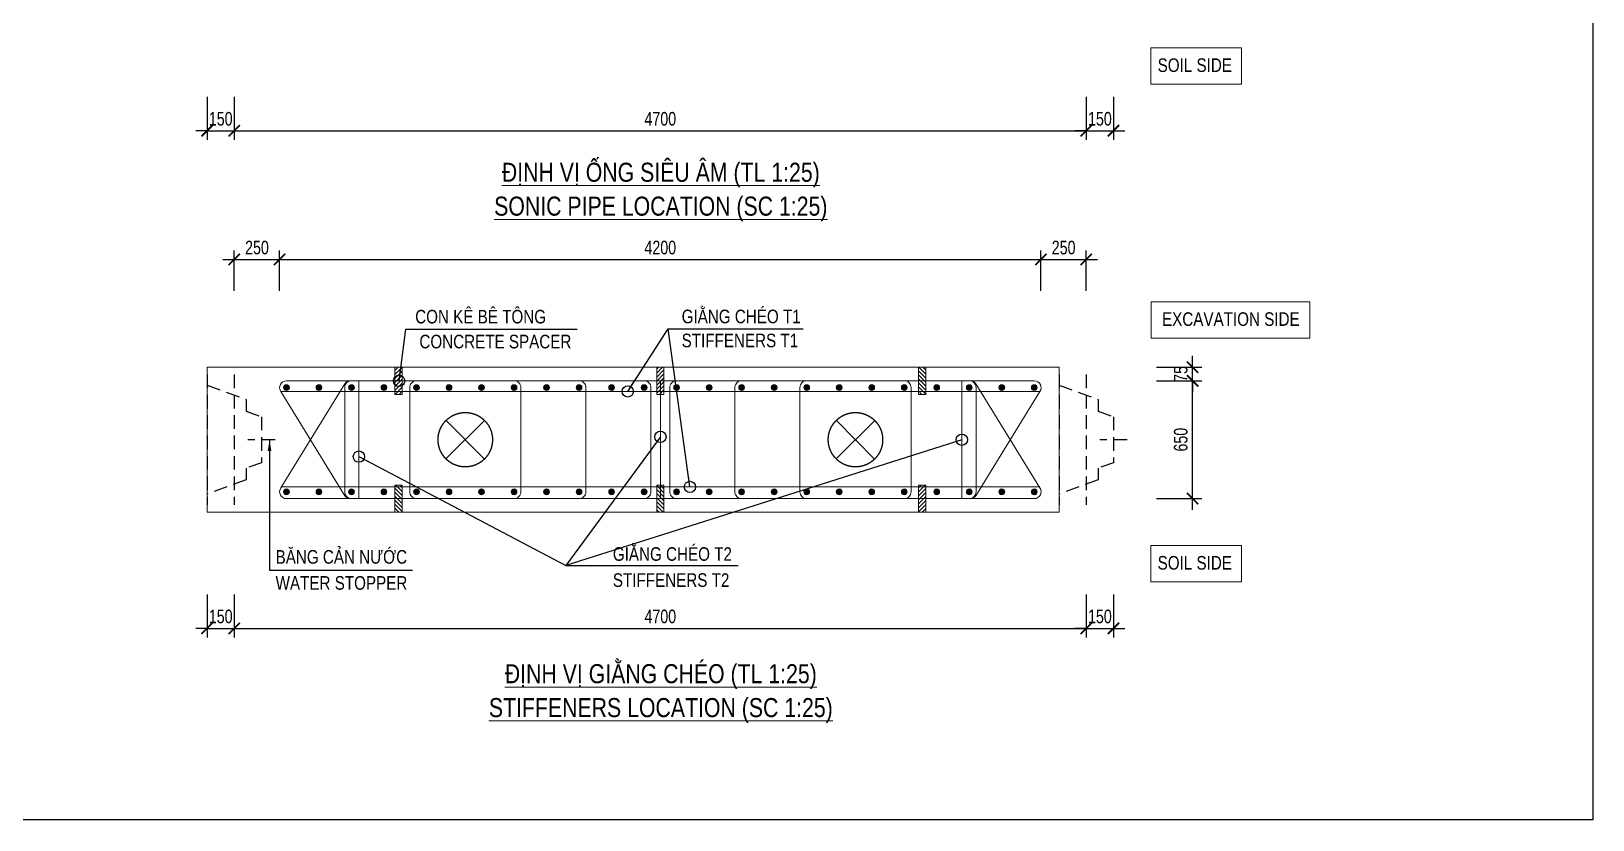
# Model space of a CAD drawing. Header units: millimetres. Extents: x 2746337 to 7547699, y -363432 to 15720.
# Drawn here: x 3010353 to 3044810, y -262419 to -245023 of the extents above; entities that cross this region are included whole.
import ezdxf
from ezdxf.enums import TextEntityAlignment as Align

# ---------------------------------------------------------------- set-up
doc = ezdxf.new("R2010")
doc.units = ezdxf.units.MM
doc.header["$LTSCALE"] = 1200
doc.header["$PDMODE"] = 3
doc.linetypes.add('CENTER', pattern=[2, 1.25, -0.25, 0.25, -0.25])
doc.linetypes.add('HIDDEN', pattern=[0.375, 0.25, -0.125])
for name, color, linetype, lineweight in [('5', 5, 'Continuous', 13), ('BOUND', 3, 'Continuous', 20), ('CWS', 8, 'HIDDEN', 9), ('ENOTE', 2, 'Continuous', 15), ('GRID', 74, 'CENTER', 15), ('K-THUOC', 1, 'Continuous', 18), ('LEADER', 8, 'Continuous', 9), ('MCT', 6, 'Continuous', 20), ('T2HI', 4, 'HIDDEN', 13), ('TEXTMA', 2, 'Continuous', 13), ('TEXTVN', 2, 'Continuous', 20), ('TIE', 4, 'Continuous', 13)]:
    doc.layers.add(name, color=color, linetype=linetype, lineweight=lineweight)
for name, color, linetype in [('CDC.04.HIDDEN', 8, 'HIDDEN'), ('CDC.11.NOTE', 8, 'Continuous'), ('MIE', 5, 'HIDDEN')]:
    doc.layers.add(name, color=color, linetype=linetype)
doc.styles.add('DB_Arial', font='arial.ttf', dxfattribs={"width": 0.8})
doc.styles.add('SMTEXT', font='arial.ttf', dxfattribs={"width": 0.75})
doc.dimstyles.new('BSV1-100', dxfattribs={"dimtxt": 300, "dimasz": 250, "dimexe": 200, "dimexo": 0, "dimgap": 108, "dimtad": 1, "dimdec": 0, "dimdsep": 46, "dimtxsty": 'SMTEXT', "dimblk": 'ARCHTICK', "dimcen": 100, "dimdle": 250, "dimclrd": 256, "dimclre": 256, "dimclrt": 1, "dimadec": 0, "dimazin": 0, "dimtfac": 1, "dimtdec": 0, "dimtix": 1, "dimtmove": 2, "dimatfit": 3, "dimfxl": 720, "dimfxlon": 1, "dimtolj": 1, "dimtzin": 0, "dimarcsym": 0})
doc.dimstyles.new('BSV25', dxfattribs={"dimtxt": 300, "dimasz": 250, "dimexe": 200, "dimexo": 0, "dimgap": 108, "dimtad": 1, "dimdec": 0, "dimlfac": 0.25, "dimdsep": 46, "dimtxsty": 'SMTEXT', "dimblk": 'ARCHTICK', "dimcen": 100, "dimdle": 250, "dimclrd": 256, "dimclre": 256, "dimclrt": 2, "dimadec": 0, "dimazin": 0, "dimtfac": 1, "dimtdec": 0, "dimtix": 1, "dimtmove": 2, "dimatfit": 3, "dimfxl": 800, "dimfxlon": 1, "dimtolj": 1, "dimtzin": 0, "dimarcsym": 0})

# ---------------------------------------------------------------- blocks, each defined once
blk = doc.blocks.new('_ArchTick')
at = {"color": 0, "linetype": 'ByBlock', "const_width": 0.15}
blk.add_lwpolyline([(-0.5, -0.5), (0.5, 0.5)], dxfattribs=at)
blk = doc.blocks.new('*D1660')
at = {"layer": 'Defpoints', "color": 0, "transparency": 16777216}
for p in [(3014234, -246468), (3014834, -246468), (3014834, -247218)]:
    blk.add_point(p, dxfattribs=at)
at = {"layer": 'K-THUOC', "lineweight": -2, "transparency": 16777216}
for p, q in [((3014234, -246468), (3014234, -247418)), ((3014834, -246468), (3014834, -247418)), ((3014234, -247218), (3013984, -247218)), ((3014234, -247218), (3014834, -247218)), ((3014834, -247218), (3015084, -247218))]:
    blk.add_line(p, q, dxfattribs=at)
at = {"layer": 'K-THUOC', "lineweight": -2, "transparency": 16777216, "xscale": 250, "yscale": 250, "zscale": 250}
blk.add_blockref('_ArchTick', (3014234, -247218), dxfattribs=at)
at = {"layer": 'K-THUOC', "lineweight": -2, "transparency": 16777216, "xscale": 250, "yscale": 250, "zscale": 250, "rotation": 180}
blk.add_blockref('_ArchTick', (3014834, -247218), dxfattribs=at)
at = {"layer": 'K-THUOC', "color": 2, "transparency": 16777216, "insert": (3014534, -246957), "char_height": 300, "attachment_point": 5, "style": 'SMTEXT'}
blk.add_mtext('\\A1;150', dxfattribs=at)
blk = doc.blocks.new('*D1661')
at = {"layer": 'Defpoints', "color": 0, "transparency": 16777216}
for p in [(3033634, -246468), (3034234, -246468), (3034234, -247218)]:
    blk.add_point(p, dxfattribs=at)
at = {"layer": 'K-THUOC', "lineweight": -2, "transparency": 16777216}
for p, q in [((3033634, -246468), (3033634, -247418)), ((3034234, -246468), (3034234, -247418)), ((3033634, -247218), (3033384, -247218)), ((3033634, -247218), (3034234, -247218)), ((3034234, -247218), (3034484, -247218))]:
    blk.add_line(p, q, dxfattribs=at)
at = {"layer": 'K-THUOC', "lineweight": -2, "transparency": 16777216, "xscale": 250, "yscale": 250, "zscale": 250}
blk.add_blockref('_ArchTick', (3033634, -247218), dxfattribs=at)
at = {"layer": 'K-THUOC', "lineweight": -2, "transparency": 16777216, "xscale": 250, "yscale": 250, "zscale": 250, "rotation": 180}
blk.add_blockref('_ArchTick', (3034234, -247218), dxfattribs=at)
at = {"layer": 'K-THUOC', "color": 2, "transparency": 16777216, "insert": (3033934, -246957), "char_height": 300, "attachment_point": 5, "style": 'SMTEXT'}
blk.add_mtext('\\A1;150', dxfattribs=at)
blk = doc.blocks.new('*D1664')
at = {"layer": 'Defpoints', "color": 0, "transparency": 16777216}
for p in [(3014834, -246468), (3033634, -246468), (3033634, -247218)]:
    blk.add_point(p, dxfattribs=at)
at = {"layer": 'K-THUOC', "lineweight": -2, "transparency": 16777216}
for p, q in [((3014834, -246468), (3014834, -247418)), ((3033634, -246468), (3033634, -247418)), ((3014584, -247218), (3033884, -247218))]:
    blk.add_line(p, q, dxfattribs=at)
at = {"layer": 'K-THUOC', "lineweight": -2, "transparency": 16777216, "xscale": 250, "yscale": 250, "zscale": 250, "rotation": 180}
blk.add_blockref('_ArchTick', (3014834, -247218), dxfattribs=at)
at = {"layer": 'K-THUOC', "lineweight": -2, "transparency": 16777216, "xscale": 250, "yscale": 250, "zscale": 250}
blk.add_blockref('_ArchTick', (3033634, -247218), dxfattribs=at)
at = {"layer": 'K-THUOC', "color": 2, "transparency": 16777216, "insert": (3024234, -246957), "char_height": 300, "attachment_point": 5, "style": 'SMTEXT'}
blk.add_mtext('\\A1;4700', dxfattribs=at)
blk = doc.blocks.new('cws800')
at = {"layer": 'CDC.04.HIDDEN'}
for p, q in [((-600, 1440), (-600, -1440)), ((0, 1440), (0, -1440))]:
    blk.add_line(p, q, dxfattribs=at)
for points in [[(0, 1200), (-860, 888), (-860, 627), (-1200, 507), (-1200, -507), (-860, -627), (-860, -888), (0, -1200)], [(-1500, 0), (-900, 0)]]:
    blk.add_lwpolyline(points, dxfattribs=at)
blk = doc.blocks.new('*D1666')
at = {"layer": 'Defpoints', "color": 0, "transparency": 16777216}
for p in [(3034872, -252734), (3035980, -252734), (3034872, -255334)]:
    blk.add_point(p, dxfattribs=at)
at = {"layer": 'K-THUOC', "lineweight": -2, "transparency": 16777216}
for p, q in [((3035980, -255584), (3035980, -252484)), ((3035180, -252734), (3036180, -252734)), ((3035180, -255334), (3036180, -255334))]:
    blk.add_line(p, q, dxfattribs=at)
at = {"layer": 'K-THUOC', "lineweight": -2, "transparency": 16777216, "xscale": 250, "yscale": 250, "zscale": 250}
for p, rotation in [((3035980, -252734), 90), ((3035980, -255334), 270)]:
    blk.add_blockref('_ArchTick', p, dxfattribs=dict(at, rotation=rotation))
at = {"layer": 'K-THUOC', "color": 2, "transparency": 16777216, "insert": (3035719, -254034), "char_height": 300, "attachment_point": 5, "rotation": 90, "style": 'SMTEXT'}
blk.add_mtext('\\A1;650', dxfattribs=at)
blk = doc.blocks.new('*D1667')
at = {"layer": 'Defpoints', "color": 0, "transparency": 16777216}
for p in [(3034872, -252434), (3035980, -252434), (3034872, -252734)]:
    blk.add_point(p, dxfattribs=at)
at = {"layer": 'K-THUOC', "lineweight": -2, "transparency": 16777216}
for p, q in [((3035980, -252434), (3035980, -252184)), ((3035180, -252434), (3036180, -252434)), ((3035980, -252734), (3035980, -252434)), ((3035180, -252734), (3036180, -252734)), ((3035980, -252734), (3035980, -252984))]:
    blk.add_line(p, q, dxfattribs=at)
at = {"layer": 'K-THUOC', "lineweight": -2, "transparency": 16777216, "xscale": 250, "yscale": 250, "zscale": 250}
for p, rotation in [((3035980, -252434), 270), ((3035980, -252734), 90)]:
    blk.add_blockref('_ArchTick', p, dxfattribs=dict(at, rotation=rotation))
at = {"layer": 'K-THUOC', "color": 2, "transparency": 16777216, "insert": (3035719, -252584), "char_height": 300, "attachment_point": 5, "rotation": 90, "style": 'SMTEXT'}
blk.add_mtext('\\A1;75', dxfattribs=at)
blk = doc.blocks.new('*D1668')
at = {"layer": 'Defpoints', "color": 0, "transparency": 16777216}
for p in [(3014234, -257446), (3014834, -257446), (3014834, -258196)]:
    blk.add_point(p, dxfattribs=at)
at = {"layer": 'K-THUOC', "lineweight": -2, "transparency": 16777216}
for p, q in [((3014234, -257446), (3014234, -258396)), ((3014834, -257446), (3014834, -258396)), ((3014234, -258196), (3013984, -258196)), ((3014234, -258196), (3014834, -258196)), ((3014834, -258196), (3015084, -258196))]:
    blk.add_line(p, q, dxfattribs=at)
at = {"layer": 'K-THUOC', "lineweight": -2, "transparency": 16777216, "xscale": 250, "yscale": 250, "zscale": 250}
blk.add_blockref('_ArchTick', (3014234, -258196), dxfattribs=at)
at = {"layer": 'K-THUOC', "lineweight": -2, "transparency": 16777216, "xscale": 250, "yscale": 250, "zscale": 250, "rotation": 180}
blk.add_blockref('_ArchTick', (3014834, -258196), dxfattribs=at)
at = {"layer": 'K-THUOC', "color": 2, "transparency": 16777216, "insert": (3014534, -257935), "char_height": 300, "attachment_point": 5, "style": 'SMTEXT'}
blk.add_mtext('\\A1;150', dxfattribs=at)
blk = doc.blocks.new('*D1669')
at = {"layer": 'Defpoints', "color": 0, "transparency": 16777216}
for p in [(3033634, -257446), (3034234, -257446), (3034234, -258196)]:
    blk.add_point(p, dxfattribs=at)
at = {"layer": 'K-THUOC', "lineweight": -2, "transparency": 16777216}
for p, q in [((3033634, -257446), (3033634, -258396)), ((3034234, -257446), (3034234, -258396)), ((3033634, -258196), (3033384, -258196)), ((3033634, -258196), (3034234, -258196)), ((3034234, -258196), (3034484, -258196))]:
    blk.add_line(p, q, dxfattribs=at)
at = {"layer": 'K-THUOC', "lineweight": -2, "transparency": 16777216, "xscale": 250, "yscale": 250, "zscale": 250}
blk.add_blockref('_ArchTick', (3033634, -258196), dxfattribs=at)
at = {"layer": 'K-THUOC', "lineweight": -2, "transparency": 16777216, "xscale": 250, "yscale": 250, "zscale": 250, "rotation": 180}
blk.add_blockref('_ArchTick', (3034234, -258196), dxfattribs=at)
at = {"layer": 'K-THUOC', "color": 2, "transparency": 16777216, "insert": (3033934, -257935), "char_height": 300, "attachment_point": 5, "style": 'SMTEXT'}
blk.add_mtext('\\A1;150', dxfattribs=at)
blk = doc.blocks.new('*D1670')
at = {"layer": 'Defpoints', "color": 0, "transparency": 16777216}
for p in [(3015834, -250058), (3014834, -250749), (3015834, -250749)]:
    blk.add_point(p, dxfattribs=at)
at = {"layer": 'K-THUOC', "lineweight": -2, "transparency": 16777216}
for p, q in [((3014584, -250058), (3016084, -250058)), ((3014834, -250749), (3014834, -249858)), ((3015834, -250749), (3015834, -249858))]:
    blk.add_line(p, q, dxfattribs=at)
at = {"layer": 'K-THUOC', "lineweight": -2, "transparency": 16777216, "xscale": 250, "yscale": 250, "zscale": 250, "rotation": 180}
blk.add_blockref('_ArchTick', (3014834, -250058), dxfattribs=at)
at = {"layer": 'K-THUOC', "lineweight": -2, "transparency": 16777216, "xscale": 250, "yscale": 250, "zscale": 250}
blk.add_blockref('_ArchTick', (3015834, -250058), dxfattribs=at)
at = {"layer": 'K-THUOC', "color": 2, "transparency": 16777216, "insert": (3015334, -249797), "char_height": 300, "attachment_point": 5, "style": 'SMTEXT'}
blk.add_mtext('\\A1;250', dxfattribs=at)
blk = doc.blocks.new('*D1671')
at = {"layer": 'Defpoints', "color": 0, "transparency": 16777216}
for p in [(3032633, -250058), (3015834, -250749), (3032633, -250749)]:
    blk.add_point(p, dxfattribs=at)
at = {"layer": 'K-THUOC', "lineweight": -2, "transparency": 16777216}
for p, q in [((3015584, -250058), (3032883, -250058)), ((3015834, -250749), (3015834, -249858)), ((3032633, -250749), (3032633, -249858))]:
    blk.add_line(p, q, dxfattribs=at)
at = {"layer": 'K-THUOC', "lineweight": -2, "transparency": 16777216, "xscale": 250, "yscale": 250, "zscale": 250, "rotation": 180}
blk.add_blockref('_ArchTick', (3015834, -250058), dxfattribs=at)
at = {"layer": 'K-THUOC', "lineweight": -2, "transparency": 16777216, "xscale": 250, "yscale": 250, "zscale": 250}
blk.add_blockref('_ArchTick', (3032633, -250058), dxfattribs=at)
at = {"layer": 'K-THUOC', "color": 2, "transparency": 16777216, "insert": (3024234, -249797), "char_height": 300, "attachment_point": 5, "style": 'SMTEXT'}
blk.add_mtext('\\A1;4200', dxfattribs=at)
blk = doc.blocks.new('*D1672')
at = {"layer": 'Defpoints', "color": 0, "transparency": 16777216}
for p in [(3014834, -257446), (3033634, -257446), (3033634, -258196)]:
    blk.add_point(p, dxfattribs=at)
at = {"layer": 'K-THUOC', "lineweight": -2, "transparency": 16777216}
for p, q in [((3014834, -257446), (3014834, -258396)), ((3033634, -257446), (3033634, -258396)), ((3014584, -258196), (3033884, -258196))]:
    blk.add_line(p, q, dxfattribs=at)
at = {"layer": 'K-THUOC', "lineweight": -2, "transparency": 16777216, "xscale": 250, "yscale": 250, "zscale": 250, "rotation": 180}
blk.add_blockref('_ArchTick', (3014834, -258196), dxfattribs=at)
at = {"layer": 'K-THUOC', "lineweight": -2, "transparency": 16777216, "xscale": 250, "yscale": 250, "zscale": 250}
blk.add_blockref('_ArchTick', (3033634, -258196), dxfattribs=at)
at = {"layer": 'K-THUOC', "color": 2, "transparency": 16777216, "insert": (3024234, -257935), "char_height": 300, "attachment_point": 5, "style": 'SMTEXT'}
blk.add_mtext('\\A1;4700', dxfattribs=at)
blk = doc.blocks.new('*D1673')
at = {"layer": 'Defpoints', "color": 0, "transparency": 16777216}
for p in [(3033634, -250058), (3032633, -250749), (3033634, -250749)]:
    blk.add_point(p, dxfattribs=at)
at = {"layer": 'K-THUOC', "lineweight": -2, "transparency": 16777216}
for p, q in [((3032383, -250058), (3033884, -250058)), ((3032633, -250749), (3032633, -249858)), ((3033634, -250749), (3033634, -249858))]:
    blk.add_line(p, q, dxfattribs=at)
at = {"layer": 'K-THUOC', "lineweight": -2, "transparency": 16777216, "xscale": 250, "yscale": 250, "zscale": 250, "rotation": 180}
blk.add_blockref('_ArchTick', (3032633, -250058), dxfattribs=at)
at = {"layer": 'K-THUOC', "lineweight": -2, "transparency": 16777216, "xscale": 250, "yscale": 250, "zscale": 250}
blk.add_blockref('_ArchTick', (3033634, -250058), dxfattribs=at)
at = {"layer": 'K-THUOC', "color": 2, "transparency": 16777216, "insert": (3033134, -249797), "char_height": 300, "attachment_point": 5, "style": 'SMTEXT'}
blk.add_mtext('\\A1;250', dxfattribs=at)
blk = doc.blocks.new('mct1')
at = {"lineweight": 9}
h = blk.add_hatch(color=256, dxfattribs=at)
h.dxf.hatch_style = 1
h.paths.add_polyline_path([(-16, 0, 1), (16, 0, 1)])
blk.add_circle((0, 0), 16, dxfattribs=at)
blk = doc.blocks.new('tremie')
at = {"layer": 'MIE', "color": 74, "ltscale": 1000}
for p, q in [((424, -424), (-424, 424)), ((424, 424), (-424, -424))]:
    blk.add_line(p, q, dxfattribs=at)
at = {"layer": 'MIE', "ltscale": 500}
blk.add_circle((0, 0), 600, dxfattribs=at)
blk = doc.blocks.new('sp')
at = {"layer": '5', "lineweight": 20}
h = blk.add_hatch(dxfattribs=at)
h.set_pattern_fill('ANSI31', color=256, scale=500)
h.set_pattern_definition([(45, (0, 0), (-44.194, 44.194), [])])
h.paths.add_polyline_path([(80, 300), (-80, 300), (-80, -300), (80, -300)])
blk.add_lwpolyline([(-80, -300), (80, -300), (80, 300), (-80, 300)], close=True, dxfattribs=at)

msp = doc.modelspace()

# ---------------------------------------------------------------- linework, layer by layer
msp.add_lwpolyline([(2951292.7, -185266.4), (3044810, -185266.4), (3044810, -262418.8), (2951292.7, -262418.8)], close=True)
at = {"layer": 'BOUND'}
msp.add_lwpolyline([(3014234.4, -255634.5), (3033034.4, -255634.5), (3033034.4, -252434.5), (3014234.4, -252434.5)], close=True, dxfattribs=at)
at = {"layer": 'ENOTE'}
for points in [[(3035055.8, -245390.5), (3037055.8, -245390.5), (3037055.8, -246190.5), (3035055.8, -246190.5)], [(3035066.5, -250991.9), (3038566.5, -250991.9), (3038566.5, -251791.9), (3035066.5, -251791.9)], [(3035055.8, -256368.5), (3037055.8, -256368.5), (3037055.8, -257168.5), (3035055.8, -257168.5)]]:
    msp.add_lwpolyline(points, close=True, dxfattribs=at)
at = {"layer": 'T2HI', "color": 1, "ltscale": 1000}
for p, q in [((3017583.6, -252734.5), (3017583.6, -255334.5)), ((3024235.7, -252734.5), (3024235.7, -255334.5)), ((3030887.8, -252734.5), (3030887.8, -255334.5)), ((3015860.9, -252969.6), (3032610.5, -252969.6)), ((3015875.3, -255076), (3032596.1, -255076))]:
    msp.add_line(p, q, dxfattribs=at)
at = {"layer": 'TIE', "lineweight": 20}
for points in [[(3017396.2, -252734.5, 0.244599), (3017273.4, -252798.4), (3015861.6, -255098.4, 0.6069433), (3015984.4, -255334.5), (3032487, -255334.5, 0.6069433), (3032609.8, -255098.4), (3031198, -252798.4, 0.244599), (3031075.2, -252734.5), (3027896.7, -252734.5)], [(3027896.7, -255334.5), (3031075.2, -255334.5, 0.244599), (3031198, -255270.6), (3032609.8, -252970.6, 0.6069433), (3032487, -252734.5), (3015984.4, -252734.5, 0.6069433), (3015861.6, -252970.6), (3017273.4, -255270.6, 0.244599), (3017396.2, -255334.5)]]:
    msp.add_lwpolyline(points, format="xyb", dxfattribs=at)
at = {"layer": 'TIE'}
for points in [[(3017869.4, -255334.5), (3017419.4, -255334.5, -0.4142136), (3017269.4, -255184.5), (3017269.4, -252884.5, -0.4142136), (3017419.4, -252734.5), (3017869.4, -252734.5)], [(3019304.4, -255334.5), (3018854.4, -255334.5, -0.4142136), (3018704.4, -255184.5), (3018704.4, -252884.5, -0.4142136), (3018854.4, -252734.5), (3019304.4, -252734.5)], [(3020556.9, -255334.5), (3021006.9, -255334.5, 0.4142136), (3021156.9, -255184.5), (3021156.9, -252884.5, 0.4142136), (3021006.9, -252734.5), (3020556.9, -252734.5)], [(3021991.9, -255334.5), (3022441.9, -255334.5, 0.4142136), (3022591.9, -255184.5), (3022591.9, -252884.5, 0.4142136), (3022441.9, -252734.5), (3021991.9, -252734.5)], [(3023426.9, -255334.5), (3023876.9, -255334.5, 0.4142136), (3024026.9, -255184.5), (3024026.9, -252884.5, 0.4142136), (3023876.9, -252734.5), (3023426.9, -252734.5)], [(3025044.4, -255334.5), (3024594.4, -255334.5, -0.4142136), (3024444.4, -255184.5), (3024444.4, -252884.5, -0.4142136), (3024594.4, -252734.5), (3025044.4, -252734.5)], [(3026479.4, -255334.5), (3026029.4, -255334.5, -0.4142136), (3025879.4, -255184.5), (3025879.4, -252884.5, -0.4142136), (3026029.4, -252734.5), (3026479.4, -252734.5)], [(3027914.5, -255334.5), (3027464.5, -255334.5, -0.4142136), (3027314.5, -255184.5), (3027314.5, -252884.5, -0.4142136), (3027464.5, -252734.5), (3027914.5, -252734.5)], [(3029167, -255334.5), (3029617, -255334.5, 0.4142136), (3029767, -255184.5), (3029767, -252884.5, 0.4142136), (3029617, -252734.5), (3029167, -252734.5)], [(3030602, -255334.5), (3031052, -255334.5, 0.4142136), (3031202, -255184.5), (3031202, -252884.5, 0.4142136), (3031052, -252734.5), (3030602, -252734.5)]]:
    msp.add_lwpolyline(points, format="xyb", dxfattribs=at)

# ---------------------------------------------------------------- block references
at = {"layer": 'CWS', "xscale": -1}
for p in [(3014234.4, -254034.5), (3033034.4, -254034.5)]:
    msp.add_blockref('cws800', p, dxfattribs=at)
at = {"layer": 'ENOTE'}
for p in [(3018459, -252734.5), (3024235.7, -252734.5)]:
    msp.add_blockref('sp', p, dxfattribs=at)
at = {"layer": 'ENOTE', "xscale": -1}
msp.add_blockref('sp', (3030012.4, -252734.5), dxfattribs=at)
at = {"layer": 'ENOTE', "xscale": -1, "rotation": 180}
for p in [(3018459, -255334.5), (3024235.7, -255334.5)]:
    msp.add_blockref('sp', p, dxfattribs=at)
at = {"layer": 'ENOTE', "rotation": 180}
msp.add_blockref('sp', (3030012.4, -255334.5), dxfattribs=at)
at = {"layer": 'GRID', "rotation": 269.672406155841}
for p in [(3019930.7, -254034.5), (3028540.7, -254034.5)]:
    msp.add_blockref('tremie', p, dxfattribs=at)
at = {"layer": 'MCT', "xscale": -4, "yscale": 4, "zscale": 4, "rotation": 180}
for p in [(3015984.4, -252884.5), (3016701.9, -252884.5), (3017419.4, -252884.5), (3018136.9, -252884.5), (3018854.4, -252884.5), (3019571.9, -252884.5), (3020289.4, -252884.5), (3021006.9, -252884.5), (3021724.4, -252884.5), (3022441.9, -252884.5), (3023159.4, -252884.5), (3023876.9, -252884.5), (3024594.4, -252884.5), (3025311.9, -252884.5), (3026029.4, -252884.5), (3026746.9, -252884.5), (3027464.5, -252884.5), (3028182, -252884.5), (3028899.5, -252884.5), (3029617, -252884.5), (3030334.5, -252884.5), (3031052, -252884.5), (3031769.5, -252884.5), (3032487, -252884.5)]:
    msp.add_blockref('mct1', p, dxfattribs=at)
at = {"layer": 'MCT', "xscale": 4, "yscale": 4, "zscale": 4}
for p in [(3015984.4, -255184.5), (3016701.9, -255184.5), (3017419.4, -255184.5), (3018136.9, -255184.5), (3018854.4, -255184.5), (3019571.9, -255184.5), (3020289.4, -255184.5), (3021006.9, -255184.5), (3021724.4, -255184.5), (3022441.9, -255184.5), (3023159.4, -255184.5), (3023876.9, -255184.5), (3024594.4, -255184.5), (3025311.9, -255184.5), (3026029.4, -255184.5), (3026746.9, -255184.5), (3027464.5, -255184.5), (3028182, -255184.5), (3028899.5, -255184.5), (3029617, -255184.5), (3030334.5, -255184.5), (3031052, -255184.5), (3031769.5, -255184.5), (3032487, -255184.5)]:
    msp.add_blockref('mct1', p, dxfattribs=at)

# ---------------------------------------------------------------- texts
at = {"layer": 'TEXTMA', "style": 'DB_Arial', "width": 0.8}
for s, p in [('BĂNG CẢN NƯỚC', (3015745.7, -256769.5)), ('WATER STOPPER', (3015745.7, -257344.5))]:
    msp.add_text(s, height=300, rotation=360, dxfattribs=at).set_placement(p)
at = {"layer": 'TEXTVN', "style": 'DB_Arial', "width": 0.8}
for p in [(3036848, -245922.2), (3036848, -256900.2)]:
    msp.add_text('SOIL SIDE', height=300, dxfattribs=at).set_placement(p, align=Align.RIGHT)
for s, p in [('%%UĐỊNH VỊ ỐNG SIÊU ÂM (TL 1:25)', (3024245.3, -248133.7)), ('%%USONIC PIPE LOCATION (SC 1:25)', (3024245.3, -248933.7)), ('%%UĐỊNH VỊ GIẰNG CHÉO (TL 1:25)', (3024245.3, -259196.3)), ('%%USTIFFENERS LOCATION (SC 1:25)', (3024245.3, -259996.3))]:
    msp.add_text(s, height=420, rotation=360, dxfattribs=at).set_placement(p, align=Align.MIDDLE)
for s, p in [('CON KÊ BÊ TÔNG', (3018825.8, -251469.7)), ('GIẰNG CHÉO T1', (3024705.3, -251465.5)), (' CONCRETE SPACER', (3018825.8, -252019.7)), ('STIFFENERS T1', (3024705.3, -251995.5)), ('GIẰNG CHÉO T2', (3023187.5, -256706.3)), ('STIFFENERS T2', (3023187.5, -257281.3))]:
    msp.add_text(s, height=300, rotation=360, dxfattribs=at).set_placement(p)
msp.add_text('EXCAVATION SIDE', height=300, dxfattribs=at).set_placement((3035305.6, -251523.6))

# ---------------------------------------------------------------- dimensions: what is measured, and where the dimension line sits
at = {"layer": 'K-THUOC'}
for base, p1, p2, picture, middle in [((3014834.4, -247218.3), (3014234.4, -246468.3), (3014834.4, -246468.3), '*D1660', (3014534.4, -246957.1)), ((3033634.4, -247218.3), (3014834.4, -246468.3), (3033634.4, -246468.3), '*D1664', (3024234.4, -246957.1)), ((3034234.4, -247218.3), (3033634.4, -246468.3), (3034234.4, -246468.3), '*D1661', (3033934.4, -246957.1)), ((3015834.4, -250058.3), (3014834.4, -250749.4), (3015834.4, -250749.4), '*D1670', (3015334.4, -249797.2)), ((3032633, -250058.3), (3015834.4, -250749.4), (3032633, -250749.4), '*D1671', (3024233.7, -249797.2)), ((3033634.4, -250058.3), (3032633, -250749.4), (3033634.4, -250749.4), '*D1673', (3033133.7, -249797.2)), ((3014834.4, -258196.3), (3014234.4, -257446.3), (3014834.4, -257446.3), '*D1668', (3014534.4, -257935.1)), ((3033634.4, -258196.3), (3014834.4, -257446.3), (3033634.4, -257446.3), '*D1672', (3024234.4, -257935.1)), ((3034234.4, -258196.3), (3033634.4, -257446.3), (3034234.4, -257446.3), '*D1669', (3033934.4, -257935.1))]:
    dim = msp.add_linear_dim(base=base, p1=p1, p2=p2, dimstyle='BSV25', dxfattribs=at)
    dim.commit()
    dim.dimension.update_dxf_attribs({"geometry": picture, "text_midpoint": middle})
for base, p1, p2, picture, middle in [((3035979.7, -252434.5), (3034871.7, -252734.5), (3034871.7, -252434.5), '*D1667', (3035719.2, -252584.5)), ((3035979.7, -252734.5), (3034871.7, -255334.5), (3034871.7, -252734.5), '*D1666', (3035718.5, -254034.5))]:
    dim = msp.add_linear_dim(base=base, p1=p1, p2=p2, angle=90, dimstyle='BSV25', dxfattribs=at)
    dim.commit()
    dim.dimension.update_dxf_attribs({"geometry": picture, "text_midpoint": middle})

# ---------------------------------------------------------------- leaders
at = {"layer": 'CDC.11.NOTE'}
msp.add_leader([(3015611.3, -254034.5), (3015611.3, -256909.8), (3018764.7, -256909.8)], dimstyle='BSV1-100', override={"dimgap": 108, "dimtad": 0}, dxfattribs=at)
at = {"layer": 'LEADER'}
for points in [[(3018469.7, -252736.6), (3018617.8, -251599.2), (3022398.3, -251599.2)], [(3023515.1, -252969.6), (3024406.6, -251589.6), (3027387.1, -251589.6)], [(3024887.7, -255076), (3024406.6, -251589.6), (3027387.1, -251589.6)], [(3024235.7, -253971.3), (3022151.4, -256811.5)], [(3030887.8, -254034.5), (3022151.4, -256811.5), (3025951.4, -256811.5)], [(3017583.6, -254408.6), (3022151.4, -256811.5), (3025951.4, -256811.5)]]:
    msp.add_leader(points, dimstyle='BSV25', override={"dimldrblk": 'Origin'}, dxfattribs=at)

doc.saveas('drawing.dxf')
